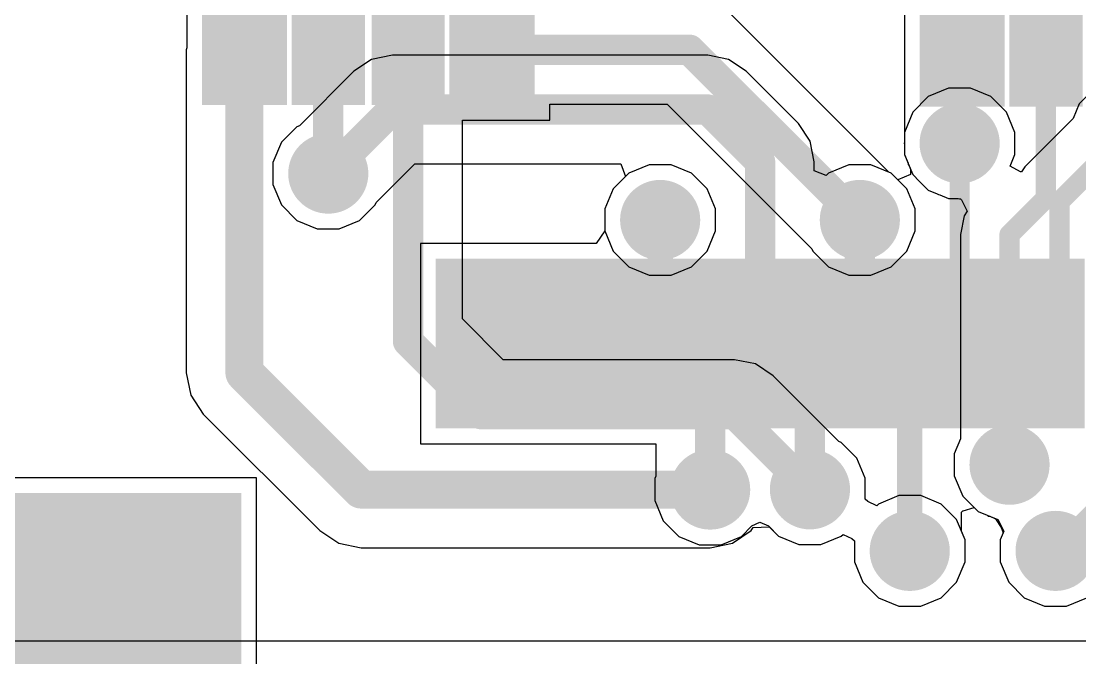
# Model space of a CAD drawing. Header units: millimetres. Extents: x 0 to 172, y 0 to 138.
# Drawn here: x 17.24 to 27.85, y 50.97 to 57.36 of the extents above; entities that cross this region are included whole.
import ezdxf

# ---------------------------------------------------------------- set-up
doc = ezdxf.new("R2010")
doc.units = ezdxf.units.MM
for name, color, linetype in [('BottomLayer', 5, 'Continuous'), ('BottomPaste', 16, 'Continuous'), ('BottomSolder', 6, 'Continuous'), ('TopLayer', 1, 'Continuous'), ('TopPaste', 8, 'Continuous'), ('TopSolder', 216, 'Continuous'), ('ViaHoleLayer', 16, 'Continuous')]:
    doc.layers.add(name, color=color, linetype=linetype)

# ---------------------------------------------------------------- blocks, each defined once
blk = doc.blocks.new('MM70_314B1_2_R300_33')
at = {"layer": 'TopLayer'}
for points in [[(86.24999894999999, 2.50000008), (89.54999997, 2.50000008), (89.54999997, -2.50000008), (86.24999894999999, -2.50000008)], [(77.79999934, -3.34999965), (78.09999873999999, -3.34999965), (78.09999873999999, -4.84999919), (77.79999934, -4.84999919)], [(78.30000088, -3.34999965), (78.60000027999999, -3.34999965), (78.60000027999999, -4.84999919), (78.30000088, -4.84999919)], [(78.79999988, -3.34999965), (79.09999928, -3.34999965), (79.09999928, -4.84999919), (78.79999988, -4.84999919)], [(79.29999887999999, -3.34999965), (79.59999828, -3.34999965), (79.59999828, -4.84999919), (79.29999887999999, -4.84999919)], [(79.80000042, -3.34999965), (80.09999982, -3.34999965), (80.09999982, -4.84999919), (79.80000042, -4.84999919)], [(80.29999941999999, -3.34999965), (80.59999882, -3.34999965), (80.59999882, -4.84999919), (80.29999941999999, -4.84999919)], [(80.80000095999999, -3.34999965), (81.10000036, -3.34999965), (81.10000036, -4.84999919), (80.80000095999999, -4.84999919)], [(81.29999996, -3.34999965), (81.59999936, -3.34999965), (81.59999936, -4.84999919), (81.29999996, -4.84999919)], [(81.79999896, -3.34999965), (82.09999836, -3.34999965), (82.09999836, -4.84999919), (81.79999896, -4.84999919)], [(82.3000005, -3.34999965), (82.59999989999999, -3.34999965), (82.59999989999999, -4.84999919), (82.3000005, -4.84999919)], [(82.7999995, -3.34999965), (83.0999989, -3.34999965), (83.0999989, -4.84999919), (82.7999995, -4.84999919)], [(83.30000104, -3.34999965), (83.60000044, -3.34999965), (83.60000044, -4.84999919), (83.30000104, -4.84999919)], [(83.80000004, -3.34999965), (84.09999943999999, -3.34999965), (84.09999943999999, -4.84999919), (83.80000004, -4.84999919)]]:
    blk.add_hatch(color=1, dxfattribs=at).paths.add_polyline_path(points)
at = {"layer": 'TopPaste'}
for points in [[(86.24999894999999, 2.50000008), (89.54999997, 2.50000008), (89.54999997, -2.50000008), (86.24999894999999, -2.50000008)], [(77.79999934, -3.34999965), (78.09999873999999, -3.34999965), (78.09999873999999, -4.84999919), (77.79999934, -4.84999919)], [(78.30000088, -3.34999965), (78.60000027999999, -3.34999965), (78.60000027999999, -4.84999919), (78.30000088, -4.84999919)], [(78.79999988, -3.34999965), (79.09999928, -3.34999965), (79.09999928, -4.84999919), (78.79999988, -4.84999919)], [(79.29999887999999, -3.34999965), (79.59999828, -3.34999965), (79.59999828, -4.84999919), (79.29999887999999, -4.84999919)], [(79.80000042, -3.34999965), (80.09999982, -3.34999965), (80.09999982, -4.84999919), (79.80000042, -4.84999919)], [(80.29999941999999, -3.34999965), (80.59999882, -3.34999965), (80.59999882, -4.84999919), (80.29999941999999, -4.84999919)], [(80.80000095999999, -3.34999965), (81.10000036, -3.34999965), (81.10000036, -4.84999919), (80.80000095999999, -4.84999919)], [(81.29999996, -3.34999965), (81.59999936, -3.34999965), (81.59999936, -4.84999919), (81.29999996, -4.84999919)], [(81.79999896, -3.34999965), (82.09999836, -3.34999965), (82.09999836, -4.84999919), (81.79999896, -4.84999919)], [(82.3000005, -3.34999965), (82.59999989999999, -3.34999965), (82.59999989999999, -4.84999919), (82.3000005, -4.84999919)], [(82.7999995, -3.34999965), (83.0999989, -3.34999965), (83.0999989, -4.84999919), (82.7999995, -4.84999919)], [(83.30000104, -3.34999965), (83.60000044, -3.34999965), (83.60000044, -4.84999919), (83.30000104, -4.84999919)], [(83.80000004, -3.34999965), (84.09999943999999, -3.34999965), (84.09999943999999, -4.84999919), (83.80000004, -4.84999919)]]:
    blk.add_hatch(color=8, dxfattribs=at).paths.add_polyline_path(points)
at = {"layer": 'TopSolder'}
for points in [[(86.14839895, 2.60160008), (89.65159996999999, 2.60160008), (89.65159996999999, -2.60160008), (86.14839895, -2.60160008)], [(77.69839934, -3.24839965), (78.20159874, -3.24839965), (78.20159874, -4.95159919), (77.69839934, -4.95159919)], [(78.19840088, -3.24839965), (78.70160028, -3.24839965), (78.70160028, -4.95159919), (78.19840088, -4.95159919)], [(78.69839988, -3.24839965), (79.20159928, -3.24839965), (79.20159928, -4.95159919), (78.69839988, -4.95159919)], [(79.19839888, -3.24839965), (79.70159828, -3.24839965), (79.70159828, -4.95159919), (79.19839888, -4.95159919)], [(79.69840042, -3.24839965), (80.20159982, -3.24839965), (80.20159982, -4.95159919), (79.69840042, -4.95159919)], [(80.19839942, -3.24839965), (80.70159881999999, -3.24839965), (80.70159881999999, -4.95159919), (80.19839942, -4.95159919)], [(80.69840095999999, -3.24839965), (81.20160036, -3.24839965), (81.20160036, -4.95159919), (80.69840095999999, -4.95159919)], [(81.19839995999999, -3.24839965), (81.70159936, -3.24839965), (81.70159936, -4.95159919), (81.19839995999999, -4.95159919)], [(81.69839895999999, -3.24839965), (82.20159835999999, -3.24839965), (82.20159835999999, -4.95159919), (81.69839895999999, -4.95159919)], [(82.19840049999999, -3.24839965), (82.70159989999999, -3.24839965), (82.70159989999999, -4.95159919), (82.19840049999999, -4.95159919)], [(82.6983995, -3.24839965), (83.20159890000001, -3.24839965), (83.20159890000001, -4.95159919), (82.6983995, -4.95159919)], [(83.19840104000001, -3.24839965), (83.70160043999999, -3.24839965), (83.70160043999999, -4.95159919), (83.19840104000001, -4.95159919)], [(83.69840004, -3.24839965), (84.20159944, -3.24839965), (84.20159944, -4.95159919), (83.69840004, -4.95159919)]]:
    blk.add_hatch(color=216, dxfattribs=at).paths.add_polyline_path(points)
blk = doc.blocks.new('YC164_JR_0722RL_B_128')
at = {"layer": 'BottomLayer'}
for points in [[(-0.45000037, 2.80500074), (0.45000037, 2.80500074), (0.45000037, 2.1549995), (-0.45000037, 2.1549995)], [(2.21999937, 2.1549995), (1.31999863, 2.1549995), (1.31999863, 2.80500074), (2.21999937, 2.80500074)], [(-0.45000037, 1.90499873), (0.45000037, 1.90499873), (0.45000037, 1.37499979), (-0.45000037, 1.37499979)], [(2.21999937, 1.37499979), (1.31999863, 1.37499979), (1.31999863, 1.90499873), (2.21999937, 1.90499873)], [(-0.45000037, 1.10500033), (0.45000037, 1.10500033), (0.45000037, 0.57500139), (-0.45000037, 0.57500139)], [(2.21999937, 0.57500139), (1.31999863, 0.57500139), (1.31999863, 1.10500033), (2.21999937, 1.10500033)], [(-0.45000037, 0.32500062), (0.45000037, 0.32500062), (0.45000037, -0.32500062), (-0.45000037, -0.32500062)], [(2.21999937, -0.32500062), (1.31999863, -0.32500062), (1.31999863, 0.32500062), (2.21999937, 0.32500062)]]:
    blk.add_hatch(color=5, dxfattribs=at).paths.add_polyline_path(points)
at = {"layer": 'BottomPaste'}
for points in [[(-0.45000037, 2.80500074), (0.45000037, 2.80500074), (0.45000037, 2.1549995), (-0.45000037, 2.1549995)], [(2.21999937, 2.1549995), (1.31999863, 2.1549995), (1.31999863, 2.80500074), (2.21999937, 2.80500074)], [(-0.45000037, 1.90499873), (0.45000037, 1.90499873), (0.45000037, 1.37499979), (-0.45000037, 1.37499979)], [(2.21999937, 1.37499979), (1.31999863, 1.37499979), (1.31999863, 1.90499873), (2.21999937, 1.90499873)], [(-0.45000037, 1.10500033), (0.45000037, 1.10500033), (0.45000037, 0.57500139), (-0.45000037, 0.57500139)], [(2.21999937, 0.57500139), (1.31999863, 0.57500139), (1.31999863, 1.10500033), (2.21999937, 1.10500033)], [(-0.45000037, 0.32500062), (0.45000037, 0.32500062), (0.45000037, -0.32500062), (-0.45000037, -0.32500062)], [(2.21999937, -0.32500062), (1.31999863, -0.32500062), (1.31999863, 0.32500062), (2.21999937, 0.32500062)]]:
    blk.add_hatch(color=16, dxfattribs=at).paths.add_polyline_path(points)
at = {"layer": 'BottomSolder'}
for points in [[(-0.55160037, 2.90660074), (0.55160037, 2.90660074), (0.55160037, 2.0533995), (-0.55160037, 2.0533995)], [(2.32159937, 2.0533995), (1.21839863, 2.0533995), (1.21839863, 2.90660074), (2.32159937, 2.90660074)], [(-0.55160037, 2.00659873), (0.55160037, 2.00659873), (0.55160037, 1.27339979), (-0.55160037, 1.27339979)], [(2.32159937, 1.27339979), (1.21839863, 1.27339979), (1.21839863, 2.00659873), (2.32159937, 2.00659873)], [(-0.55160037, 1.20660033), (0.55160037, 1.20660033), (0.55160037, 0.47340139), (-0.55160037, 0.47340139)], [(2.32159937, 0.4734013899999999), (1.21839863, 0.4734013900000001), (1.21839863, 1.20660033), (2.32159937, 1.20660033)], [(-0.55160037, 0.4266006199999999), (0.55160037, 0.4266006199999999), (0.55160037, -0.4266006199999999), (-0.55160037, -0.4266006199999999)], [(2.32159937, -0.42660062), (1.21839863, -0.4266006199999999), (1.21839863, 0.42660062), (2.32159937, 0.4266006199999999)]]:
    blk.add_hatch(color=6, dxfattribs=at).paths.add_polyline_path(points)
blk = doc.blocks.new('YC164_JR_0722RL_B_130')
at = {"layer": 'BottomLayer'}
for points in [[(-0.45000037, 2.80500074), (0.45000037, 2.80500074), (0.45000037, 2.1549995), (-0.45000037, 2.1549995)], [(2.21999937, 2.1549995), (1.31999863, 2.1549995), (1.31999863, 2.80500074), (2.21999937, 2.80500074)], [(-0.45000037, 1.90499873), (0.45000037, 1.90499873), (0.45000037, 1.37499979), (-0.45000037, 1.37499979)], [(2.21999937, 1.37499979), (1.31999863, 1.37499979), (1.31999863, 1.90499873), (2.21999937, 1.90499873)], [(-0.45000037, 1.10500033), (0.45000037, 1.10500033), (0.45000037, 0.57500139), (-0.45000037, 0.57500139)], [(2.21999937, 0.57500139), (1.31999863, 0.57500139), (1.31999863, 1.10500033), (2.21999937, 1.10500033)], [(-0.45000037, 0.32500062), (0.45000037, 0.32500062), (0.45000037, -0.32500062), (-0.45000037, -0.32500062)], [(2.21999937, -0.32500062), (1.31999863, -0.32500062), (1.31999863, 0.32500062), (2.21999937, 0.32500062)]]:
    blk.add_hatch(color=5, dxfattribs=at).paths.add_polyline_path(points)
at = {"layer": 'BottomPaste'}
for points in [[(-0.45000037, 2.80500074), (0.45000037, 2.80500074), (0.45000037, 2.1549995), (-0.45000037, 2.1549995)], [(2.21999937, 2.1549995), (1.31999863, 2.1549995), (1.31999863, 2.80500074), (2.21999937, 2.80500074)], [(-0.45000037, 1.90499873), (0.45000037, 1.90499873), (0.45000037, 1.37499979), (-0.45000037, 1.37499979)], [(2.21999937, 1.37499979), (1.31999863, 1.37499979), (1.31999863, 1.90499873), (2.21999937, 1.90499873)], [(-0.45000037, 1.10500033), (0.45000037, 1.10500033), (0.45000037, 0.57500139), (-0.45000037, 0.57500139)], [(2.21999937, 0.57500139), (1.31999863, 0.57500139), (1.31999863, 1.10500033), (2.21999937, 1.10500033)], [(-0.45000037, 0.32500062), (0.45000037, 0.32500062), (0.45000037, -0.32500062), (-0.45000037, -0.32500062)], [(2.21999937, -0.32500062), (1.31999863, -0.32500062), (1.31999863, 0.32500062), (2.21999937, 0.32500062)]]:
    blk.add_hatch(color=16, dxfattribs=at).paths.add_polyline_path(points)
at = {"layer": 'BottomSolder'}
for points in [[(-0.55160037, 2.90660074), (0.55160037, 2.90660074), (0.55160037, 2.0533995), (-0.55160037, 2.0533995)], [(2.32159937, 2.0533995), (1.21839863, 2.0533995), (1.21839863, 2.90660074), (2.32159937, 2.90660074)], [(-0.55160037, 2.00659873), (0.55160037, 2.00659873), (0.55160037, 1.27339979), (-0.55160037, 1.27339979)], [(2.32159937, 1.27339979), (1.21839863, 1.27339979), (1.21839863, 2.00659873), (2.32159937, 2.00659873)], [(-0.55160037, 1.20660033), (0.55160037, 1.20660033), (0.55160037, 0.47340139), (-0.55160037, 0.47340139)], [(2.32159937, 0.4734013899999999), (1.21839863, 0.4734013900000001), (1.21839863, 1.20660033), (2.32159937, 1.20660033)], [(-0.55160037, 0.4266006199999999), (0.55160037, 0.4266006199999999), (0.55160037, -0.4266006199999999), (-0.55160037, -0.4266006199999999)], [(2.32159937, -0.42660062), (1.21839863, -0.4266006199999999), (1.21839863, 0.42660062), (2.32159937, 0.4266006199999999)]]:
    blk.add_hatch(color=6, dxfattribs=at).paths.add_polyline_path(points)

msp = doc.modelspace()

# ---------------------------------------------------------------- hatches: boundary and pattern name
at = {"layer": 'BottomLayer'}
h = msp.add_hatch(color=5, dxfattribs=at)
edge = h.paths.add_edge_path()
edge.add_arc((26.6483973, 56.1302027), 0.2999994, 0, 360)
h = msp.add_hatch(color=5, dxfattribs=at)
edge = h.paths.add_edge_path()
edge.add_arc((20.32168148, 55.8267997), 0.2999994, 0, 360)
h = msp.add_hatch(color=5, dxfattribs=at)
edge = h.paths.add_edge_path()
edge.add_arc((23.6474, 55.36200764), 0.2999994, 0, 360)
h = msp.add_hatch(color=5, dxfattribs=at)
edge = h.paths.add_edge_path()
edge.add_arc((25.64839676, 55.36200764), 0.2999994, 0, 360)
h = msp.add_hatch(color=5, dxfattribs=at)
edge = h.paths.add_edge_path()
edge.add_arc((27.14839629999999, 52.9082), 0.2999994, 0, 360)
h = msp.add_hatch(color=5, dxfattribs=at)
edge = h.paths.add_edge_path()
edge.add_arc((24.14839722, 52.65939683999999), 0.2999994, 0, 360)
h = msp.add_hatch(color=5, dxfattribs=at)
edge = h.paths.add_edge_path()
edge.add_arc((25.14839776, 52.6617946), 0.2999994, 0, 360)
h = msp.add_hatch(color=5, dxfattribs=at)
edge = h.paths.add_edge_path()
edge.add_arc((26.1483983, 52.0446), 0.2999994, 0, 360)
h = msp.add_hatch(color=5, dxfattribs=at)
edge = h.paths.add_edge_path()
edge.add_arc((27.6098, 52.0446), 0.2999994, 0, 360)
at = {"layer": 'BottomSolder'}
h = msp.add_hatch(color=6, dxfattribs=at)
edge = h.paths.add_edge_path()
edge.add_arc((26.6483973, 56.1302027), 0.4015993999999999, 0, 360)
h = msp.add_hatch(color=6, dxfattribs=at)
edge = h.paths.add_edge_path()
edge.add_arc((20.32168148, 55.8267997), 0.4015993999999999, 0, 360)
h = msp.add_hatch(color=6, dxfattribs=at)
edge = h.paths.add_edge_path()
edge.add_arc((23.6474, 55.36200764), 0.4015993999999999, 0, 360)
h = msp.add_hatch(color=6, dxfattribs=at)
edge = h.paths.add_edge_path()
edge.add_arc((25.64839676, 55.36200764), 0.4015993999999999, 0, 360)
h = msp.add_hatch(color=6, dxfattribs=at)
edge = h.paths.add_edge_path()
edge.add_arc((27.14839629999999, 52.9082), 0.4015993999999999, 0, 360)
h = msp.add_hatch(color=6, dxfattribs=at)
edge = h.paths.add_edge_path()
edge.add_arc((24.14839722, 52.65939683999999), 0.4015993999999999, 0, 360)
h = msp.add_hatch(color=6, dxfattribs=at)
edge = h.paths.add_edge_path()
edge.add_arc((25.14839776, 52.6617946), 0.4015993999999999, 0, 360)
h = msp.add_hatch(color=6, dxfattribs=at)
edge = h.paths.add_edge_path()
edge.add_arc((26.1483983, 52.0446), 0.4015993999999999, 0, 360)
h = msp.add_hatch(color=6, dxfattribs=at)
edge = h.paths.add_edge_path()
edge.add_arc((27.6098, 52.0446), 0.4015993999999999, 0, 360)
at = {"layer": 'TopLayer'}
h = msp.add_hatch(color=1, dxfattribs=at)
edge = h.paths.add_edge_path()
edge.add_arc((26.6483973, 56.1302027), 0.2999994, 0, 360)
h = msp.add_hatch(color=1, dxfattribs=at)
edge = h.paths.add_edge_path()
edge.add_arc((20.32168148, 55.8267997), 0.2999994, 0, 360)
h = msp.add_hatch(color=1, dxfattribs=at)
edge = h.paths.add_edge_path()
edge.add_arc((23.6474, 55.36200764), 0.2999994, 0, 360)
h = msp.add_hatch(color=1, dxfattribs=at)
edge = h.paths.add_edge_path()
edge.add_arc((25.64839676, 55.36200764), 0.2999994, 0, 360)
h = msp.add_hatch(color=1, dxfattribs=at)
edge = h.paths.add_edge_path()
edge.add_arc((27.14839629999999, 52.9082), 0.2999994, 0, 360)
h = msp.add_hatch(color=1, dxfattribs=at)
edge = h.paths.add_edge_path()
edge.add_arc((24.14839722, 52.65939683999999), 0.2999994, 0, 360)
h = msp.add_hatch(color=1, dxfattribs=at)
edge = h.paths.add_edge_path()
edge.add_arc((25.14839776, 52.6617946), 0.2999994, 0, 360)
h = msp.add_hatch(color=1, dxfattribs=at)
edge = h.paths.add_edge_path()
edge.add_arc((26.1483983, 52.0446), 0.2999994, 0, 360)
h = msp.add_hatch(color=1, dxfattribs=at)
edge = h.paths.add_edge_path()
edge.add_arc((27.6098, 52.0446), 0.2999994, 0, 360)
at = {"layer": 'TopSolder'}
h = msp.add_hatch(color=216, dxfattribs=at)
edge = h.paths.add_edge_path()
edge.add_arc((26.6483973, 56.1302027), 0.4015993999999999, 0, 360)
h = msp.add_hatch(color=216, dxfattribs=at)
edge = h.paths.add_edge_path()
edge.add_arc((20.32168148, 55.8267997), 0.4015993999999999, 0, 360)
h = msp.add_hatch(color=216, dxfattribs=at)
edge = h.paths.add_edge_path()
edge.add_arc((23.6474, 55.36200764), 0.4015993999999999, 0, 360)
h = msp.add_hatch(color=216, dxfattribs=at)
edge = h.paths.add_edge_path()
edge.add_arc((25.64839676, 55.36200764), 0.4015993999999999, 0, 360)
h = msp.add_hatch(color=216, dxfattribs=at)
edge = h.paths.add_edge_path()
edge.add_arc((27.14839629999999, 52.9082), 0.4015993999999999, 0, 360)
h = msp.add_hatch(color=216, dxfattribs=at)
edge = h.paths.add_edge_path()
edge.add_arc((24.14839722, 52.65939683999999), 0.4015993999999999, 0, 360)
h = msp.add_hatch(color=216, dxfattribs=at)
edge = h.paths.add_edge_path()
edge.add_arc((25.14839776, 52.6617946), 0.4015993999999999, 0, 360)
h = msp.add_hatch(color=216, dxfattribs=at)
edge = h.paths.add_edge_path()
edge.add_arc((26.1483983, 52.0446), 0.4015993999999999, 0, 360)
h = msp.add_hatch(color=216, dxfattribs=at)
edge = h.paths.add_edge_path()
edge.add_arc((27.6098, 52.0446), 0.4015993999999999, 0, 360)
at = {"layer": 'ViaHoleLayer'}
h = msp.add_hatch(color=16, dxfattribs=at)
edge = h.paths.add_edge_path()
edge.add_arc((26.6483973, 56.1302027), 0.1499997, 0, 360)
h = msp.add_hatch(color=16, dxfattribs=at)
edge = h.paths.add_edge_path()
edge.add_arc((20.32168148, 55.8267997), 0.1499997, 0, 360)
h = msp.add_hatch(color=16, dxfattribs=at)
edge = h.paths.add_edge_path()
edge.add_arc((23.6474, 55.36200764), 0.1499997, 0, 360)
h = msp.add_hatch(color=16, dxfattribs=at)
edge = h.paths.add_edge_path()
edge.add_arc((25.64839676, 55.36200764), 0.1499997, 0, 360)
h = msp.add_hatch(color=16, dxfattribs=at)
edge = h.paths.add_edge_path()
edge.add_arc((27.14839629999999, 52.9082), 0.1499997, 0, 360)
h = msp.add_hatch(color=16, dxfattribs=at)
edge = h.paths.add_edge_path()
edge.add_arc((24.14839722, 52.65939683999999), 0.1499997, 0, 360)
h = msp.add_hatch(color=16, dxfattribs=at)
edge = h.paths.add_edge_path()
edge.add_arc((25.14839776, 52.6617946), 0.1499997, 0, 360)
h = msp.add_hatch(color=16, dxfattribs=at)
edge = h.paths.add_edge_path()
edge.add_arc((26.1483983, 52.0446), 0.1499997, 0, 360)
h = msp.add_hatch(color=16, dxfattribs=at)
edge = h.paths.add_edge_path()
edge.add_arc((27.6098, 52.0446), 0.1499997, 0, 360)

# ---------------------------------------------------------------- linework, layer by layer
at = {"layer": 'BottomLayer'}
for p, q in [((18.90268, 57.77152021999999), (18.90268, 57.08610122)), ((26.09439536, 57.75239656), (26.09439536, 56.34440598)), ((25.93770783999999, 55.84181618), (24.32744182, 57.45207966)), ((18.90268, 57.08610122), (18.8989843, 57.06752111999999)), ((18.8989843, 57.06752111999999), (18.8989843, 53.82851058)), ((22.54068136, 56.36352202), (22.54068136, 56.52367156)), ((22.54068136, 56.52367156), (23.71761576, 56.52367156)), ((23.71761576, 56.52367156), (25.16858822, 55.07269656)), ((21.66552944, 54.36977188), (21.66552944, 56.36352202)), ((21.66552944, 56.36352202), (22.54068136, 56.36352202)), ((26.09439536, 56.34440598), (26.09439028, 56.34440343999999)), ((26.09439028, 56.34440343999999), (26.09439536, 56.24039806)), ((26.09439536, 56.24039806), (26.0943979, 56.21740598)), ((26.0943979, 56.1442743), (26.09159882, 56.1302027)), ((26.09159882, 56.1302027), (26.0943979, 56.1161311)), ((26.0943979, 56.21740598), (26.0943979, 56.1442743)), ((26.0943979, 56.1161311), (26.0943979, 56.0200048)), ((26.0943979, 56.0200048), (26.13118726, 55.93118861999999)), ((23.5372021, 55.91600704), (23.33358554, 55.83166634)), ((23.7575979, 55.91600704), (23.5372021, 55.91600704)), ((23.96121446, 55.83166634), (23.7575979, 55.91600704)), ((26.13118726, 55.93118861999999), (26.1339838, 55.91712717999999)), ((26.1339838, 55.91712717999999), (26.14194924, 55.90520696)), ((23.33358554, 55.83166634), (23.1777413, 55.6758221)), ((24.1170587, 55.6758221), (23.96121446, 55.83166634)), ((25.96221122, 55.83166634), (25.93770783999999, 55.84181618)), ((26.11805546, 55.6758221), (25.96221122, 55.83166634)), ((26.14194924, 55.90520696), (26.1787386, 55.81638823999999)), ((26.1787386, 55.81638823999999), (26.24671408, 55.74841276)), ((26.24671408, 55.74841276), (26.25468206, 55.73648746)), ((26.25468206, 55.73648746), (26.26660736, 55.72851948)), ((26.26660736, 55.72851948), (26.33458284, 55.66054399999999)), ((23.1777413, 55.6758221), (23.0934006, 55.47220553999999)), ((24.2013994, 55.47220553999999), (24.1170587, 55.6758221)), ((26.20239616, 55.47220553999999), (26.11805546, 55.6758221)), ((26.33458284, 55.66054399999999), (26.42340156, 55.62375463999999)), ((26.42340156, 55.62375463999999), (26.43532178, 55.6157892)), ((26.43532178, 55.6157892), (26.44938322, 55.61299266)), ((26.44938322, 55.61299266), (26.5381994, 55.5762033)), ((26.5381994, 55.5762033), (26.6343257, 55.5762033)), ((26.6343257, 55.5762033), (26.6483973, 55.57340421999999)), ((26.6483973, 55.57340421999999), (26.65537722, 55.5747936)), ((26.65537722, 55.5747936), (26.6676505, 55.56554291999999)), ((26.6676505, 55.56554291999999), (26.7242036, 55.4492033)), ((23.0934006, 55.47220553999999), (23.0934006, 55.25180973999999)), ((24.2013994, 55.25180973999999), (24.2013994, 55.47220553999999)), ((26.20239616, 55.25180973999999), (26.20239616, 55.47220553999999)), ((26.69379726, 55.40369665999999), (26.65634242, 55.21539629999999)), ((26.7242036, 55.4492033), (26.69379726, 55.40369665999999)), ((23.0934006, 55.25180973999999), (23.1777413, 55.04819318)), ((24.1170587, 55.04819318), (24.2013994, 55.25180973999999)), ((26.11805546, 55.04819318), (26.20239616, 55.25180973999999)), ((26.65634242, 55.21539629999999), (26.65634242, 53.16794802)), ((25.16858822, 55.07269656), (25.17873806, 55.04819318)), ((23.1777413, 55.04819318), (23.33358554, 54.89234894)), ((23.96121446, 54.89234894), (24.1170587, 55.04819318)), ((25.17873806, 55.04819318), (25.3345823, 54.89234894)), ((25.96221122, 54.89234894), (26.11805546, 55.04819318)), ((23.33358554, 54.89234894), (23.5372021, 54.80800824)), ((23.7575979, 54.80800824), (23.96121446, 54.89234894)), ((25.3345823, 54.89234894), (25.53819886, 54.80800824)), ((25.75859466, 54.80800824), (25.96221122, 54.89234894)), ((23.5372021, 54.80800824), (23.7575979, 54.80800824)), ((25.53819886, 54.80800824), (25.75859466, 54.80800824)), ((22.0752543, 53.96004956), (21.66552944, 54.36977188)), ((24.39399236, 53.96004956), (22.0752543, 53.96004956)), ((24.60211488, 53.91865264), (24.39399236, 53.96004956)), ((24.7785509, 53.80075854), (24.60211488, 53.91865264)), ((18.8989843, 53.82851058), (18.94334032, 53.60552144)), ((25.43770884, 53.14160314), (24.7785509, 53.80075854)), ((18.94334032, 53.60552144), (19.06965198, 53.41648193999999)), ((19.06965198, 53.41648193999999), (20.23876572, 52.24736819999999)), ((26.65634242, 53.16794802), (26.5943969, 53.0183979)), ((25.46221222, 53.1314533), (25.43770884, 53.14160314)), ((25.61805646, 52.97560906), (25.46221222, 53.1314533)), ((25.70239716, 52.77199249999999), (25.61805646, 52.97560906)), ((26.5943969, 53.0183979), (26.5943969, 52.7980021)), ((25.70239716, 52.56167796), (25.70239716, 52.77199249999999)), ((26.5943969, 52.7980021), (26.6787376, 52.59438554)), ((25.7291967, 52.5388205), (25.70239716, 52.56167796)), ((25.81719246, 52.49686732), (25.7291967, 52.5388205)), ((25.83458384, 52.51425869999999), (25.81719246, 52.49686732)), ((26.0382004, 52.5985994), (25.83458384, 52.51425869999999)), ((26.2585962, 52.5985994), (26.0382004, 52.5985994)), ((26.46221276, 52.51425869999999), (26.2585962, 52.5985994)), ((26.618057, 52.35841446), (26.46221276, 52.51425869999999)), ((26.6787376, 52.59438554), (26.83458184, 52.4385413)), ((26.83458184, 52.4385413), (27.03006024, 52.35757118)), ((26.7023977, 52.1547979), (26.618057, 52.35841446)), ((27.03006024, 52.35757118), (27.09191432, 52.24198594)), ((20.23876572, 52.24736819999999), (20.42780776, 52.121054)), ((24.37138636, 52.12105654), (24.56042586, 52.24736819999999)), ((24.56042586, 52.24736819999999), (24.58078904, 52.27784312)), ((24.58078904, 52.27784312), (24.73967874, 52.28704045999999)), ((24.73967874, 52.28704045999999), (24.8345833, 52.1921359)), ((25.46221222, 52.1921359), (25.4796036, 52.20952728)), ((25.4796036, 52.20952728), (25.56759936, 52.1675741)), ((27.09191432, 52.24198594), (27.0558006, 52.1547979)), ((20.42780776, 52.121054), (20.65079436, 52.07670052)), ((24.14839722, 52.07670052), (24.37138636, 52.12105654)), ((24.8345833, 52.1921359), (25.03819986, 52.1077952)), ((25.03819986, 52.1077952), (25.25859566, 52.1077952)), ((25.25859566, 52.1077952), (25.46221222, 52.1921359)), ((25.56759936, 52.1675741), (25.5943989, 52.14471664)), ((25.5943989, 52.14471664), (25.5943989, 51.9344021)), ((26.7023977, 51.9344021), (26.7023977, 52.1547979)), ((27.0558006, 52.1547979), (27.0558006, 51.9344021)), ((20.65079436, 52.07670052), (24.14839722, 52.07670052)), ((25.5943989, 51.9344021), (25.6787396, 51.73078553999999)), ((26.618057, 51.73078553999999), (26.7023977, 51.9344021)), ((27.0558006, 51.9344021), (27.1401413, 51.73078553999999)), ((25.6787396, 51.73078553999999), (25.83458384, 51.5749413)), ((26.46221276, 51.5749413), (26.618057, 51.73078553999999)), ((27.1401413, 51.73078553999999), (27.29598554, 51.5749413)), ((25.83458384, 51.5749413), (26.0382004, 51.49060059999999)), ((26.2585962, 51.49060059999999), (26.46221276, 51.5749413)), ((27.29598554, 51.5749413), (27.4996021, 51.49060059999999)), ((27.7199979, 51.49060059999999), (27.92361446, 51.5749413)), ((26.0382004, 51.49060059999999), (26.2585962, 51.49060059999999)), ((27.4996021, 51.49060059999999), (27.7199979, 51.49060059999999)), ((32.09039556, 51.13953195999999), (13.06886134, 51.13953195999999))]:
    msp.add_line(p, q, dxfattribs=at)
for points, const_width in [([(19.48168062, 53.82851058), (19.48168062, 57.06752111999999)], 0.3809999999999999), ([(20.32168148, 55.8267997), (20.32168148, 57.06752111999999)], 0.3048), ([(21.12167988, 54.14450435999999), (21.12167988, 57.06752111999999)], 0.3048), ([(21.96168074, 57.06752111999999), (23.94288328, 57.06752111999999)], 0.3048), ([(23.94288328, 57.06752111999999), (25.64839676, 55.36200764)], 0.3048), ([(26.66089664, 57.03590065999999), (26.67339598, 57.04839999999999)], 0.3302), ([(26.66089664, 56.14270204), (26.66089664, 57.03590065999999)], 0.2032), ([(27.51339684, 55.58039684), (27.51339684, 57.04839999999999)], 0.2032), ([(26.6483973, 56.1302027), (26.66089664, 56.14270204)], 0.3302), ([(27.14839629999999, 55.21539629999999), (27.51339684, 55.58039684)], 0.2032), ([(27.14839629999999, 52.9082), (27.14839629999999, 55.21539629999999)], 0.2032), ([(21.12167988, 54.14450435999999), (21.84998424, 53.4162)], 0.3048), ([(19.48168062, 53.82851058), (20.65079436, 52.65939683999999)], 0.3809999999999999), ([(21.84998424, 53.4162), (24.39399236, 53.4162)], 0.3048), ([(24.39399236, 53.4162), (25.14839776, 52.6617946)], 0.3048), ([(20.65079436, 52.65939683999999), (24.14839722, 52.65939683999999)], 0.3809999999999999), ([(27.6098, 52.0446), (28.00937248, 52.44417248)], 0.2032)]:
    msp.add_lwpolyline(points, dxfattribs=dict(at, const_width=const_width))
for points, const_width in [([(19.38643062, 57.06752111999999, 1), (19.57693062, 57.06752111999999, 1)], 0.1905), ([(20.24548148, 57.06752111999999, 1), (20.39788148, 57.06752111999999, 1)], 0.1524), ([(21.04547988, 57.06752111999999, 1), (21.19787988, 57.06752111999999, 1)], 0.1524), ([(21.88548074, 57.06752111999999, 1), (22.03788074, 57.06752111999999, 1)], 0.1524), ([(23.86668328, 57.06752111999999, 1), (24.01908328, 57.06752111999999, 1)], 0.1524), ([(23.86668328, 57.06752111999999, 1), (24.01908328, 57.06752111999999, 1)], 0.1524), ([(26.57834664, 57.03590065999999, 1), (26.74344664, 57.03590065999999, 1)], 0.1651), ([(26.59084598, 57.04839999999999, 1), (26.75594598, 57.04839999999999, 1)], 0.1651), ([(26.61009664, 57.03590065999999, 1), (26.71169664, 57.03590065999999, 1)], 0.1016), ([(27.46259684, 57.04839999999999, 1), (27.56419684, 57.04839999999999, 1)], 0.1016), ([(26.5658473, 56.1302027, 1), (26.7309473, 56.1302027, 1)], 0.1651), ([(26.57834664, 56.14270204, 1), (26.74344664, 56.14270204, 1)], 0.1651), ([(26.61009664, 56.14270204, 1), (26.71169664, 56.14270204, 1)], 0.1016), ([(20.24548148, 55.8267997, 1), (20.39788148, 55.8267997, 1)], 0.1524), ([(27.46259684, 55.58039684, 1), (27.56419684, 55.58039684, 1)], 0.1016), ([(27.46259684, 55.58039684, 1), (27.56419684, 55.58039684, 1)], 0.1016), ([(25.57219676, 55.36200764, 1), (25.72459676, 55.36200764, 1)], 0.1524), ([(27.0975963, 55.21539629999999, 1), (27.1991963, 55.21539629999999, 1)], 0.1016), ([(27.0975963, 55.21539629999999, 1), (27.1991963, 55.21539629999999, 1)], 0.1016), ([(21.04547988, 54.14450435999999, 1), (21.19787988, 54.14450435999999, 1)], 0.1524), ([(21.04547988, 54.14450435999999, 1), (21.19787988, 54.14450435999999, 1)], 0.1524), ([(19.38643062, 53.82851058, 1), (19.57693062, 53.82851058, 1)], 0.1905), ([(19.38643062, 53.82851058, 1), (19.57693062, 53.82851058, 1)], 0.1905), ([(21.77378424, 53.4162, 1), (21.92618424, 53.4162, 1)], 0.1524), ([(21.77378424, 53.4162, 1), (21.92618424, 53.4162, 1)], 0.1524), ([(24.31779236, 53.4162, 1), (24.47019236, 53.4162, 1)], 0.1524), ([(24.31779236, 53.4162, 1), (24.47019236, 53.4162, 1)], 0.1524), ([(27.0975963, 52.9082, 1), (27.1991963, 52.9082, 1)], 0.1016), ([(20.55554436, 52.65939683999999, 1), (20.74604436, 52.65939683999999, 1)], 0.1905), ([(20.55554436, 52.65939683999999, 1), (20.74604436, 52.65939683999999, 1)], 0.1905), ([(24.05314722, 52.65939683999999, 1), (24.24364722, 52.65939683999999, 1)], 0.1905), ([(25.07219776, 52.6617946, 1), (25.22459776, 52.6617946, 1)], 0.1524), ([(27.559, 52.0446, 1), (27.6606, 52.0446, 1)], 0.1016)]:
    msp.add_lwpolyline(points, format="xyb", close=True, dxfattribs=dict(at, const_width=const_width))
at = {"layer": 'TopLayer'}
for p, q in [((20.75575478, 56.97144815999999), (20.57931876, 56.85355659999999)), ((20.9638773, 57.01284507999999), (20.75575478, 56.97144815999999)), ((24.12425198, 57.01284507999999), (20.9638773, 57.01284507999999)), ((24.3323745, 56.97144815999999), (24.12425198, 57.01284507999999)), ((24.50881052, 56.85355405999999), (24.3323745, 56.97144815999999)), ((20.57931876, 56.85355659999999), (20.03237294, 56.30660824)), ((25.03295476, 56.32941235999999), (24.50881052, 56.85355405999999)), ((26.5381994, 56.68420209999999), (26.33458284, 56.59986139999999)), ((26.7585952, 56.68420209999999), (26.5381994, 56.68420209999999)), ((26.96221176, 56.59986139999999), (26.7585952, 56.68420209999999)), ((28.00338316, 56.68366108), (27.84753892, 56.52781683999999)), ((26.33458284, 56.59986139999999), (26.1787386, 56.44401715999999)), ((27.118056, 56.44401715999999), (26.96221176, 56.59986139999999)), ((26.1787386, 56.44401715999999), (26.0943979, 56.2404006)), ((27.2023967, 56.2404006), (27.118056, 56.44401715999999)), ((27.84753892, 56.52781683999999), (27.7855934, 56.37826671999999)), ((27.7855934, 56.37826671999999), (27.30046356, 55.89313688)), ((20.00786702, 56.2964584), (19.85202278, 56.14061416)), ((20.03237294, 56.30660824), (20.00786702, 56.2964584)), ((25.15084886, 56.1529738), (25.03295476, 56.32941235999999)), ((26.0943979, 56.2404006), (26.0943979, 56.0200048)), ((27.2023967, 56.0200048), (27.2023967, 56.2404006)), ((19.85202278, 56.14061416), (19.76768208, 55.93699759999999)), ((25.19224578, 55.94485128), (25.15084886, 56.1529738)), ((26.0943979, 56.0200048), (26.15634342, 55.87045468)), ((27.1533112, 55.90150364), (27.2023967, 56.0200048)), ((19.76768208, 55.93699759999999), (19.76768208, 55.71660179999999)), ((20.80149002, 55.53749116), (21.18914736, 55.92514596)), ((21.18914736, 55.92514596), (23.2526586, 55.92514596)), ((23.2526586, 55.92514596), (23.30006516, 55.79814596)), ((25.19224578, 55.85526548), (25.19224578, 55.94485128)), ((25.53819886, 55.91600704), (25.3345823, 55.83166634)), ((25.75859466, 55.91600704), (25.53819886, 55.91600704)), ((25.96221122, 55.83166634), (25.75859466, 55.91600704)), ((25.30957854, 55.80666257999999), (25.19224578, 55.85526548)), ((25.3345823, 55.83166634), (25.30957854, 55.80666257999999)), ((26.02934342, 55.76453414), (25.96221122, 55.83166634)), ((26.15634342, 55.81714007999999), (26.02934342, 55.76453414)), ((26.15634342, 55.87045468), (26.15634342, 55.81714007999999)), ((27.2574639, 55.84583446), (27.1533112, 55.90150364)), ((27.26745117999999, 55.84373133999999), (27.2574639, 55.84583446)), ((27.30046356, 55.89313688), (27.26745117999999, 55.84373133999999)), ((19.76768208, 55.71660179999999), (19.85202278, 55.51298524)), ((23.30006516, 55.79814596), (23.1777413, 55.6758221)), ((23.1777413, 55.6758221), (23.0934006, 55.47220553999999)), ((19.85202278, 55.51298524), (20.00786702, 55.357141)), ((20.63549594, 55.357141), (20.79134018, 55.51298524)), ((20.79134018, 55.51298524), (20.80149002, 55.53749116)), ((23.0934006, 55.47220553999999), (23.0934006, 55.25181228)), ((20.00786702, 55.357141), (20.21148358, 55.2728003)), ((20.21148358, 55.2728003), (20.43187938, 55.2728003)), ((20.43187938, 55.2728003), (20.63549594, 55.357141)), ((23.0934006, 55.25181228), (23.00755114, 55.12719734)), ((23.00755114, 55.12719734), (21.24439744, 55.12719734)), ((21.24439744, 55.12719734), (21.24439744, 53.11920033999999)), ((21.24439744, 53.11920033999999), (23.60454766, 53.11920033999999)), ((23.60454766, 53.11920033999999), (23.60454766, 52.79409812)), ((19.60239666, 52.77719949999999), (15.79439818, 52.77719949999999)), ((19.60239666, 49.7112036), (19.60239666, 52.77719949999999)), ((23.60454766, 52.79409812), (23.59439782, 52.76959474)), ((23.59439782, 52.76959474), (23.59439782, 52.54919894)), ((23.59439782, 52.54919894), (23.67873852, 52.34558238)), ((26.66635002, 52.43238942), (26.68037082, 52.44541961999999)), ((26.66635002, 52.24182591999999), (26.66635002, 52.43238942)), ((26.68037082, 52.44541961999999), (26.68209294, 52.44663881999999)), ((26.68209294, 52.44663881999999), (26.79335002, 52.47977312)), ((26.79335002, 52.47977312), (26.83458184, 52.4385413)), ((26.83458184, 52.4385413), (26.92339294, 52.40175447999999)), ((23.67873852, 52.34558238), (23.83458276, 52.18973814)), ((24.56662854, 52.294155), (24.64682904, 52.33265886)), ((24.64682904, 52.33265886), (24.7325642, 52.294155)), ((26.92339294, 52.40175447999999), (26.93531824, 52.3937865)), ((26.93531824, 52.3937865), (26.94938476, 52.39098741999999)), ((26.94938476, 52.39098741999999), (27.00638744, 52.36737557999999)), ((27.00638744, 52.36737557999999), (27.06602918, 52.279931)), ((24.46221168, 52.18973814), (24.56662854, 52.294155)), ((24.7325642, 52.294155), (24.8345833, 52.1921359)), ((25.46221222, 52.1921359), (25.4796036, 52.20952728)), ((25.4796036, 52.20952728), (25.56759936, 52.1675741)), ((26.7023977, 52.1547979), (26.66635002, 52.24182591999999)), ((27.08579038, 52.22720059999999), (27.0558006, 52.1547979)), ((27.06602918, 52.279931), (27.08579038, 52.22720059999999)), ((23.83458276, 52.18973814), (24.03819932, 52.10539744)), ((24.03819932, 52.10539744), (24.25859512, 52.10539744)), ((24.25859512, 52.10539744), (24.46221168, 52.18973814)), ((24.8345833, 52.1921359), (25.03819986, 52.1077952)), ((25.03819986, 52.1077952), (25.25859566, 52.1077952)), ((25.25859566, 52.1077952), (25.46221222, 52.1921359)), ((25.56759936, 52.1675741), (25.5943989, 52.14471664)), ((25.5943989, 52.14471664), (25.5943989, 51.9344021)), ((26.7023977, 51.9344021), (26.7023977, 52.1547979)), ((27.0558006, 52.1547979), (27.0558006, 51.9344021)), ((25.5943989, 51.9344021), (25.6787396, 51.73078553999999)), ((26.618057, 51.73078553999999), (26.7023977, 51.9344021)), ((27.0558006, 51.9344021), (27.1401413, 51.73078553999999)), ((25.6787396, 51.73078553999999), (25.83458384, 51.5749413)), ((26.46221276, 51.5749413), (26.618057, 51.73078553999999)), ((27.1401413, 51.73078553999999), (27.29598554, 51.5749413)), ((25.83458384, 51.5749413), (26.0382004, 51.49060059999999)), ((26.2585962, 51.49060059999999), (26.46221276, 51.5749413)), ((27.29598554, 51.5749413), (27.4996021, 51.49060059999999)), ((27.7199979, 51.49060059999999), (27.92361446, 51.5749413)), ((26.0382004, 51.49060059999999), (26.2585962, 51.49060059999999)), ((27.4996021, 51.49060059999999), (27.7199979, 51.49060059999999))]:
    msp.add_line(p, q, dxfattribs=at)
for points, const_width in [([(20.32168148, 55.8267997), (20.9638773, 56.46899551999999)], 0.3048), ([(20.9638773, 56.46899551999999), (24.12425198, 56.46899551999999)], 0.3048), ([(24.12425198, 56.46899551999999), (24.64839622, 55.94485128)], 0.3048), ([(26.6483973, 54.12319884), (26.6483973, 56.1302027)], 0.2032), ([(27.64839784, 55.5452026), (28.31719762, 56.21400238)], 0.2032), ([(24.64839622, 54.12319884), (24.64839622, 55.94485128)], 0.3048), ([(27.64839784, 54.12319884), (27.64839784, 55.5452026)], 0.2032), ([(23.6474, 55.36200764), (23.64790038, 55.36150726)], 0.254), ([(23.64790038, 54.12369667999999), (23.64790038, 55.36150726)], 0.254), ([(25.64839676, 54.12319884), (25.64839676, 55.36200764)], 0.3048), ([(23.64790038, 54.12369667999999), (23.64839822, 54.12319884)], 0.254), ([(24.14839722, 52.65939683999999), (24.14839722, 54.12319884)], 0.3048), ([(25.14839776, 52.6617946), (25.14839776, 54.12319884)], 0.3048), ([(26.1483983, 52.0446), (26.1483983, 54.12319884)], 0.254), ([(27.14839629999999, 52.9082), (27.14839629999999, 54.12319884)], 0.3302), ([(27.6098, 52.04460254), (28.14839684, 52.58319938)], 0.2032)]:
    msp.add_lwpolyline(points, dxfattribs=dict(at, const_width=const_width))
for points, const_width in [([(20.8876773, 56.46899551999999, 1), (21.0400773, 56.46899551999999, 1)], 0.1524), ([(20.8876773, 56.46899551999999, 1), (21.0400773, 56.46899551999999, 1)], 0.1524), ([(24.04805198, 56.46899551999999, 1), (24.20045198, 56.46899551999999, 1)], 0.1524), ([(24.04805198, 56.46899551999999, 1), (24.20045198, 56.46899551999999, 1)], 0.1524), ([(26.5975973, 56.1302027, 1), (26.6991973, 56.1302027, 1)], 0.1016), ([(24.57219622, 55.94485128, 1), (24.72459622, 55.94485128, 1)], 0.1524), ([(24.57219622, 55.94485128, 1), (24.72459622, 55.94485128, 1)], 0.1524), ([(20.24548148, 55.8267997, 1), (20.39788148, 55.8267997, 1)], 0.1524), ([(27.59759784, 55.5452026, 1), (27.69919784, 55.5452026, 1)], 0.1016), ([(27.59759784, 55.5452026, 1), (27.69919784, 55.5452026, 1)], 0.1016), ([(23.5839, 55.36200764, 1), (23.7109, 55.36200764, 1)], 0.127), ([(23.58440038, 55.36150726, 1), (23.71140038, 55.36150726, 1)], 0.127), ([(23.58440038, 55.36150726, 1), (23.71140038, 55.36150726, 1)], 0.127), ([(25.57219676, 55.36200764, 1), (25.72459676, 55.36200764, 1)], 0.1524), ([(23.58440038, 54.12369667999999, 1), (23.71140038, 54.12369667999999, 1)], 0.127), ([(23.58440038, 54.12369667999999, 1), (23.71140038, 54.12369667999999, 1)], 0.127), ([(23.58489822, 54.12319884, 1), (23.71189822, 54.12319884, 1)], 0.127), ([(24.07219722, 54.12319884, 1), (24.22459722, 54.12319884, 1)], 0.1524), ([(24.57219622, 54.12319884, 1), (24.72459622, 54.12319884, 1)], 0.1524), ([(25.07219776, 54.12319884, 1), (25.22459776, 54.12319884, 1)], 0.1524), ([(25.57219676, 54.12319884, 1), (25.72459676, 54.12319884, 1)], 0.1524), ([(26.0848983, 54.12319884, 1), (26.2118983, 54.12319884, 1)], 0.127), ([(26.5975973, 54.12319884, 1), (26.6991973, 54.12319884, 1)], 0.1016), ([(27.0658463, 54.12319884, 1), (27.2309463, 54.12319884, 1)], 0.1651), ([(27.59759784, 54.12319884, 1), (27.69919784, 54.12319884, 1)], 0.1016), ([(27.0658463, 52.9082, 1), (27.2309463, 52.9082, 1)], 0.1651), ([(24.07219722, 52.65939683999999, 1), (24.22459722, 52.65939683999999, 1)], 0.1524), ([(25.07219776, 52.6617946, 1), (25.22459776, 52.6617946, 1)], 0.1524), ([(26.0848983, 52.0446, 1), (26.2118983, 52.0446, 1)], 0.127), ([(27.559, 52.04460254, 1), (27.6606, 52.04460254, 1)], 0.1016)]:
    msp.add_lwpolyline(points, format="xyb", close=True, dxfattribs=dict(at, const_width=const_width))

# ---------------------------------------------------------------- block references
for name, p, rotation in [('MM70_314B1_2_R300_33', (105.59839688, 50.02319942), 180), ('YC164_JR_0722RL_B_130', (21.96168074, 57.06752111999999), 90), ('YC164_JR_0722RL_B_128', (29.1533961, 57.04839999999999), 90)]:
    msp.add_blockref(name, p, dxfattribs=dict(rotation=rotation))

doc.saveas('drawing.dxf')
